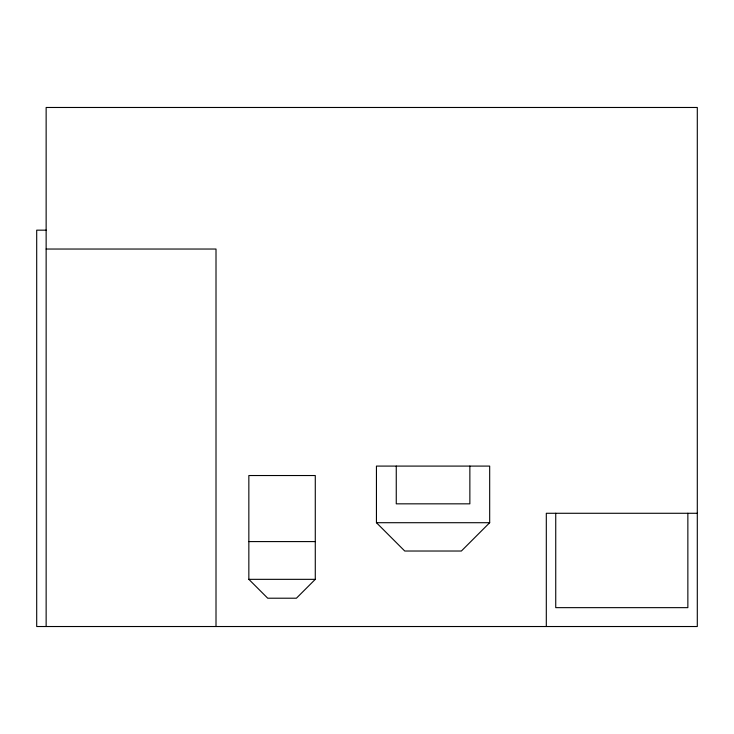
<?xml version="1.0" encoding="UTF-8"?>
<svg xmlns="http://www.w3.org/2000/svg" width="734" height="734" viewBox="0 0 734 734"><rect width="100%" height="100%" fill="white"/><g stroke="black" fill="none" stroke-linecap="round" stroke-linejoin="round"><path stroke-width="1.1" d="M315.281 579.337L296.408 598.21L267.717 598.21L248.844 579.337L248.844 475.531L315.281 475.531L315.281 579.337L248.844 579.337M489.679 522.709L461.374 551.023L404.746 551.023L376.441 522.709L376.441 466.09L489.679 466.09L489.679 522.709L376.441 522.709M46.141 230.164L36.7 230.164L36.7 626.524L697.3 626.524L697.3 107.476L46.141 107.476L46.141 626.524M46.141 249.037L216.007 249.037L216.007 626.524M697.3 513.277L546.307 513.277L546.307 626.524M248.844 541.591L315.281 541.591M687.859 513.277L687.859 607.651L555.739 607.651L555.739 513.277M469.861 466.09L469.861 503.836L396.259 503.836L396.259 466.09"/></g></svg>
